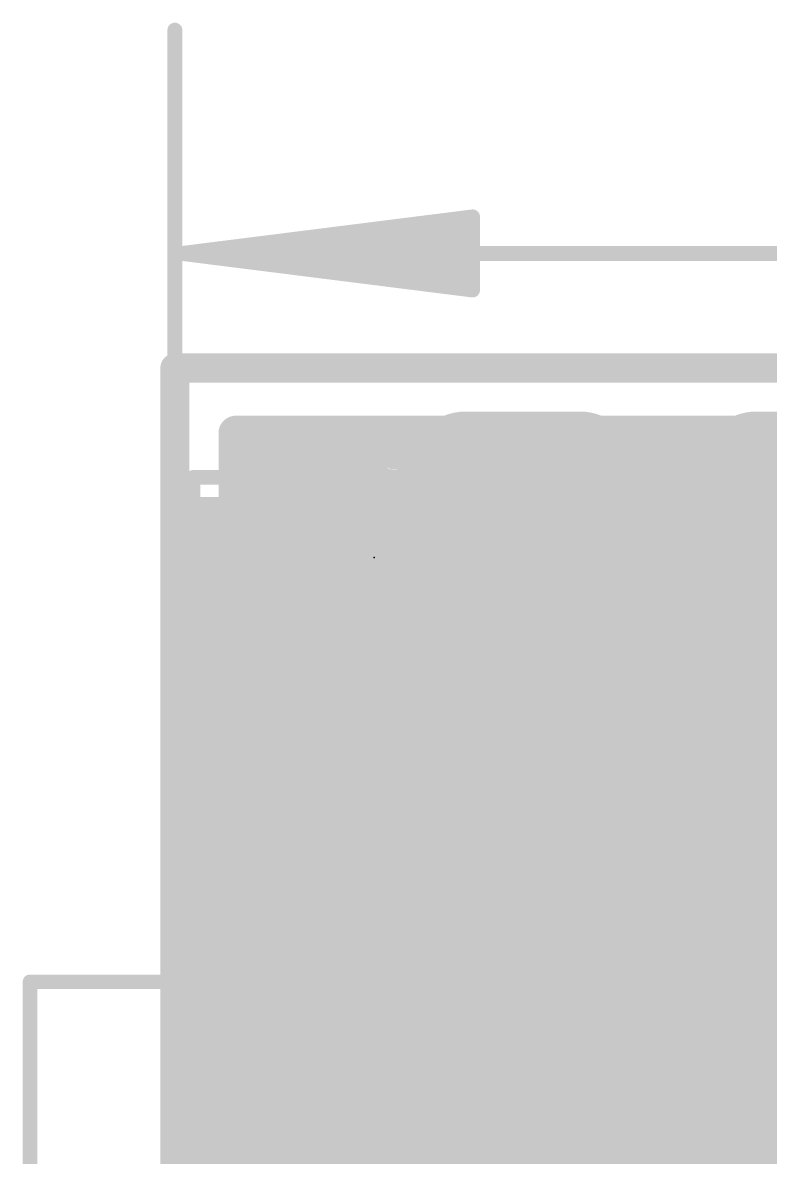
# Model space of a CAD drawing. Extents: x -1.3 to 57, y -0.1 to 23.2.
# Drawn here: x -1.33 to 5.2, y 13.11 to 23.02 of the extents above; entities that cross this region are included whole.
import ezdxf

# ---------------------------------------------------------------- set-up
doc = ezdxf.new("R2010")
doc.units = 0
for name, color, linetype in [('1', 12, 'CONTINUOUS'), ('16', 132, 'CONTINUOUS'), ('20', 31, 'CONTINUOUS'), ('21', 253, 'CONTINUOUS'), ('24', 53, 'CONTINUOUS'), ('39', 12, 'CONTINUOUS'), ('41', 12, 'CONTINUOUS'), ('42', 132, 'CONTINUOUS')]:
    doc.layers.add(name, color=color, linetype=linetype)

# ---------------------------------------------------------------- blocks, each defined once
blk = doc.blocks.new('PIE')
at = {"const_width": 0.5}
blk.add_lwpolyline([(0, -0.25, 1), (0, 0.25, 1), (0, -0.25)], format="xyb", dxfattribs=at)
blk = doc.blocks.new('RECT')
blk.add_solid([(-0.5, -0.5), (0.5, -0.5), (-0.5, 0.5), (0.5, 0.5)])
blk = doc.blocks.new('RECT440000X320000R50')
at = {"const_width": 0.5}
blk.add_lwpolyline([(1.125, -0.5), (1.125, 0.5, 0.4142), (0.875, 0.75), (-0.875, 0.75, 0.4142), (-1.125, 0.5), (-1.125, -0.5, 0.4142), (-0.875, -0.75), (0.875, -0.75, 0.4142)], format="xyb", close=True, dxfattribs=at)
blk.add_solid([(-0.9004, -0.5254), (0.9004, -0.5254), (-0.9004, 0.5254), (0.9004, 0.5254)])

msp = doc.modelspace()

# ---------------------------------------------------------------- linework, layer by layer
at = {"layer": '1', "const_width": 0.3048}
for points in [[(0.5334, 15.494), (0.5334, 19.431)], [(0.5334, 19.431), (1.7686, 19.431)], [(1.7686, 19.431), (1.708, 19.2847)], [(4.3684, 19.2847), (4.3078, 19.431)], [(4.3078, 19.431), (4.5016, 19.431)], [(4.5, 19.4286), (4.4509, 19.3099)], [(4.5016, 19.431), (4.5, 19.4286)], [(1.708, 19.2847), (1.708, 17.2045)], [(4.3684, 17.2045), (4.3684, 19.2847)], [(4.4509, 19.3099), (4.4258, 19.1839)], [(0.5334, 19.2024), (1.708, 19.2024)], [(4.3684, 19.2024), (4.4295, 19.2024)], [(4.4258, 19.1839), (4.4258, 18.397)], [(0.5334, 18.8976), (1.708, 18.8976)], [(4.3684, 18.8976), (4.4258, 18.8976)], [(0.5334, 18.5928), (1.708, 18.5928)], [(4.3684, 18.5928), (4.4258, 18.5928)], [(4.4258, 18.397), (5.4258, 18.397)], [(0.5334, 18.288), (1.708, 18.288)], [(4.3684, 18.288), (5.4258, 18.288)], [(5.4258, 18.0922), (4.4258, 18.0922)], [(4.4258, 18.0922), (4.4258, 17.3053)], [(0.5334, 17.9832), (1.708, 17.9832)], [(4.3684, 17.9832), (4.4258, 17.9832)], [(0.5334, 17.6784), (1.708, 17.6784)], [(4.3684, 17.6784), (4.4258, 17.6784)], [(0.5334, 17.3736), (1.708, 17.3736)], [(4.3684, 17.3736), (4.4258, 17.3736)], [(4.4258, 17.3053), (4.4509, 17.1793)], [(1.708, 17.2045), (1.8344, 16.8993)], [(4.242, 16.8993), (4.3684, 17.2045)], [(4.4509, 17.1793), (4.5, 17.0606)], [(0.5334, 17.0688), (1.7642, 17.0688)], [(4.3122, 17.0688), (4.4966, 17.0688)], [(4.5, 17.0606), (4.5714, 16.9537)], [(1.8344, 16.8993), (2.0679, 16.6658)], [(4.0085, 16.6658), (4.242, 16.8993)], [(4.5714, 16.9537), (4.6623, 16.8628)], [(4.6623, 16.8628), (4.7692, 16.7915)], [(4.7692, 16.7915), (4.8879, 16.7423)], [(0.5334, 16.764), (1.9697, 16.764)], [(4.1067, 16.764), (4.8354, 16.764)], [(4.8879, 16.7423), (5.0139, 16.7172)], [(5.0139, 16.7172), (5.4258, 16.7172)], [(2.0679, 16.6658), (2.3731, 16.5394)], [(3.7033, 16.5394), (4.0085, 16.6658)], [(2.3731, 16.5394), (3.7033, 16.5394)], [(0.5334, 16.4592), (7.5086, 16.4592)], [(0.5334, 16.1544), (7.5086, 16.1544)], [(0.5334, 15.8496), (7.5086, 15.8496)], [(0.5334, 15.5448), (7.5086, 15.5448)], [(2.8063, 15.494), (0.5334, 15.494)], [(2.8956, 15.4047), (2.8063, 15.494)], [(2.8956, 13.5005), (2.8956, 15.4047)], [(4.0771, 15.494), (3.9878, 15.4047)], [(3.9878, 15.4047), (3.9878, 13.5005)], [(6.8703, 15.494), (4.0771, 15.494)], [(2.8956, 15.24), (3.9878, 15.24)], [(2.8956, 14.9352), (3.9878, 14.9352)], [(2.8956, 14.6304), (3.9878, 14.6304)], [(2.8956, 14.3256), (3.9878, 14.3256)], [(2.8956, 14.0208), (3.9878, 14.0208)], [(2.8956, 13.716), (3.9878, 13.716)], [(2.8063, 13.4112), (2.8956, 13.5005)], [(3.9878, 13.5005), (4.0771, 13.4112)], [(0.5334, 6.858), (0.5334, 13.4112)], [(0.5334, 13.4112), (2.8063, 13.4112)], [(2.8063, 13.4112), (4.0771, 13.4112)], [(4.0771, 13.4112), (6.8703, 13.4112)], [(0.5334, 13.1064), (7.5086, 13.1064)]]:
    msp.add_lwpolyline(points, dxfattribs=at)
at = {"layer": '1', "const_width": 0.1524}
for points in [[(0.6096, 19.431, 1), (0.4572, 19.431)], [(0.5334, 19.5072, 1), (0.5334, 19.3548)], [(1.839, 19.4018, 1), (1.6982, 19.4602)], [(1.7686, 19.3548, 1), (1.7686, 19.5072)], [(4.3782, 19.4602, 1), (4.2374, 19.4018)], [(4.3078, 19.5072, 1), (4.3078, 19.3548)], [(4.4367, 19.471, 1), (4.5634, 19.3863)], [(4.5704, 19.3995, 1), (4.4297, 19.4578)], [(4.565, 19.3887, 1), (4.4383, 19.4733)], [(4.5016, 19.3548, 1), (4.5016, 19.5072)], [(1.7842, 19.2847, 1), (1.6318, 19.2847)], [(4.4446, 19.2847, 1), (4.2922, 19.2847)], [(4.5256, 19.295, 1), (4.3761, 19.3248)], [(0.5334, 19.2786, 1), (0.5334, 19.1262)], [(1.6376, 19.3139, 1), (1.7784, 19.2556)], [(1.708, 19.1262, 1), (1.708, 19.2786)], [(4.3684, 19.2786, 1), (4.3684, 19.1262)], [(4.298, 19.2556, 1), (4.4388, 19.3139)], [(4.502, 19.1839, 1), (4.3496, 19.1839)], [(4.3805, 19.3391, 1), (4.5213, 19.2807)], [(4.4295, 19.1262, 1), (4.4295, 19.2786)], [(4.3511, 19.1987, 1), (4.5005, 19.169)], [(0.5334, 18.9738, 1), (0.5334, 18.8214)], [(1.708, 18.8214, 1), (1.708, 18.9738)], [(4.3684, 18.9738, 1), (4.3684, 18.8214)], [(4.4258, 18.8214, 1), (4.4258, 18.9738)], [(0.5334, 18.669, 1), (0.5334, 18.5166)], [(1.708, 18.5166, 1), (1.708, 18.669)], [(4.3684, 18.669, 1), (4.3684, 18.5166)], [(4.4258, 18.5166, 1), (4.4258, 18.669)], [(4.4258, 18.4732, 1), (4.4258, 18.3208)], [(0.5334, 18.3642, 1), (0.5334, 18.2118)], [(1.708, 18.2118, 1), (1.708, 18.3642)], [(4.3684, 18.3642, 1), (4.3684, 18.2118)], [(4.3496, 18.397, 1), (4.502, 18.397)], [(4.4258, 18.1684, 1), (4.4258, 18.016)], [(4.502, 18.0922, 1), (4.3496, 18.0922)], [(0.5334, 18.0594, 1), (0.5334, 17.907)], [(1.708, 17.907, 1), (1.708, 18.0594)], [(4.3684, 18.0594, 1), (4.3684, 17.907)], [(4.4258, 17.907, 1), (4.4258, 18.0594)], [(0.5334, 17.7546, 1), (0.5334, 17.6022)], [(1.708, 17.6022, 1), (1.708, 17.7546)], [(4.3684, 17.7546, 1), (4.3684, 17.6022)], [(4.4258, 17.6022, 1), (4.4258, 17.7546)], [(0.5334, 17.4498, 1), (0.5334, 17.2974)], [(1.708, 17.2974, 1), (1.708, 17.4498)], [(4.3684, 17.4498, 1), (4.3684, 17.2974)], [(4.5005, 17.3202, 1), (4.3511, 17.2905)], [(4.4258, 17.2974, 1), (4.4258, 17.4498)], [(1.7784, 17.2336, 1), (1.6376, 17.1753)], [(4.4388, 17.1753, 1), (4.298, 17.2336)], [(4.3496, 17.3053, 1), (4.502, 17.3053)], [(1.6318, 17.2045, 1), (1.7842, 17.2045)], [(4.2922, 17.2045, 1), (4.4446, 17.2045)], [(4.5213, 17.2085, 1), (4.3805, 17.1501)], [(4.3761, 17.1644, 1), (4.5256, 17.1942)], [(0.5334, 17.145, 1), (0.5334, 16.9926)], [(1.7642, 16.9926, 1), (1.7642, 17.145)], [(4.3122, 17.145, 1), (4.3122, 16.9926)], [(4.5634, 17.1029, 1), (4.4367, 17.0182)], [(4.4297, 17.0314, 1), (4.5704, 17.0897)], [(4.4966, 16.9926, 1), (4.4966, 17.145)], [(1.8883, 16.9532, 1), (1.7805, 16.8454)], [(4.2959, 16.8454, 1), (4.1881, 16.9532)], [(4.6253, 17.0076, 1), (4.5176, 16.8998)], [(4.5081, 16.9114, 1), (4.6348, 16.9961)], [(1.764, 16.8702, 1), (1.9048, 16.9285)], [(4.1716, 16.9285, 1), (4.3124, 16.8702)], [(4.7047, 16.9262, 1), (4.62, 16.7995)], [(4.6084, 16.809, 1), (4.7162, 16.9167)], [(4.7983, 16.8618, 1), (4.74, 16.7211)], [(0.5334, 16.8402, 1), (0.5334, 16.6878)], [(1.9697, 16.6878, 1), (1.9697, 16.8402)], [(4.1067, 16.8402, 1), (4.1067, 16.6878)], [(4.7268, 16.7281, 1), (4.8115, 16.8548)], [(4.9028, 16.817, 1), (4.873, 16.6675)], [(4.8354, 16.6878, 1), (4.8354, 16.8402)], [(4.8587, 16.6719, 1), (4.9171, 16.8127)], [(5.0139, 16.7934, 1), (5.0139, 16.641)], [(4.9991, 16.6425, 1), (5.0288, 16.7919)], [(2.0971, 16.7362, 1), (2.0388, 16.5954)], [(2.014, 16.6119, 1), (2.1218, 16.7197)], [(3.9546, 16.7197, 1), (4.0624, 16.6119)], [(4.0376, 16.5954, 1), (3.9793, 16.7362)], [(2.3731, 16.6156, 1), (2.3731, 16.4632)], [(2.3439, 16.469, 1), (2.4022, 16.6098)], [(3.6742, 16.6098, 1), (3.7325, 16.469)], [(3.7033, 16.4632, 1), (3.7033, 16.6156)], [(0.5334, 16.5354, 1), (0.5334, 16.383)], [(0.5334, 16.2306, 1), (0.5334, 16.0782)], [(0.5334, 15.9258, 1), (0.5334, 15.7734)], [(0.5334, 15.621, 1), (0.5334, 15.4686)], [(0.5334, 15.5702, 1), (0.5334, 15.4178)], [(0.4572, 15.494, 1), (0.6096, 15.494)], [(2.8602, 15.5479, 1), (2.7524, 15.4401)], [(2.8063, 15.4178, 1), (2.8063, 15.5702)], [(2.9718, 15.4047, 1), (2.8194, 15.4047)], [(4.064, 15.4047, 1), (3.9116, 15.4047)], [(4.0771, 15.5702, 1), (4.0771, 15.4178)], [(4.131, 15.4401, 1), (4.0232, 15.5479)], [(2.8417, 15.3508, 1), (2.9495, 15.4586)], [(3.9339, 15.4586, 1), (4.0417, 15.3508)], [(2.8956, 15.3162, 1), (2.8956, 15.1638)], [(3.9878, 15.1638, 1), (3.9878, 15.3162)], [(2.8956, 15.0114, 1), (2.8956, 14.859)], [(3.9878, 14.859, 1), (3.9878, 15.0114)], [(2.8956, 14.7066, 1), (2.8956, 14.5542)], [(3.9878, 14.5542, 1), (3.9878, 14.7066)], [(2.8956, 14.4018, 1), (2.8956, 14.2494)], [(3.9878, 14.2494, 1), (3.9878, 14.4018)], [(2.8956, 14.097, 1), (2.8956, 13.9446)], [(3.9878, 13.9446, 1), (3.9878, 14.097)], [(2.8956, 13.7922, 1), (2.8956, 13.6398)], [(3.9878, 13.6398, 1), (3.9878, 13.7922)], [(2.8194, 13.5005, 1), (2.9718, 13.5005)], [(2.9495, 13.4466, 1), (2.8417, 13.5544)], [(4.0417, 13.5544, 1), (3.9339, 13.4466)], [(3.9116, 13.5005, 1), (4.064, 13.5005)], [(0.6096, 13.4112, 1), (0.4572, 13.4112)], [(0.5334, 13.4874, 1), (0.5334, 13.335)], [(2.8063, 13.4874, 1), (2.8063, 13.335)], [(2.7524, 13.4651, 1), (2.8602, 13.3573)], [(2.8063, 13.335, 1), (2.8063, 13.4874)], [(4.0771, 13.4874, 1), (4.0771, 13.335)], [(4.0232, 13.3573, 1), (4.131, 13.4651)], [(4.0771, 13.335, 1), (4.0771, 13.4874)], [(0.5334, 13.1826, 1), (0.5334, 13.0302)]]:
    msp.add_lwpolyline(points, format="xyb", dxfattribs=at)
at = {"layer": '16', "const_width": 0.3048}
for points in [[(0.5334, 0.762), (0.5334, 19.431)], [(0.5334, 19.431), (11.4035, 19.431)], [(1.6354, 19.2891), (1.5572, 19.2654)], [(1.6404, 19.2933), (1.6354, 19.2891)], [(1.6469, 19.2926), (1.6404, 19.2933)], [(1.6531, 19.2945), (1.6469, 19.2926)], [(1.6588, 19.2914), (1.6531, 19.2945)], [(1.7402, 19.2834), (1.6588, 19.2914)], [(1.8215, 19.2914), (1.7402, 19.2834)], [(1.8273, 19.2945), (1.8215, 19.2914)], [(1.8335, 19.2926), (1.8273, 19.2945)], [(1.84, 19.2933), (1.8335, 19.2926)], [(1.845, 19.2891), (1.84, 19.2933)], [(1.9232, 19.2654), (1.845, 19.2891)], [(0.5334, 19.2024), (1.3495, 19.2024)], [(1.2822, 19.1772), (1.2191, 19.1253)], [(1.2853, 19.1829), (1.2822, 19.1772)], [(1.2915, 19.1848), (1.2853, 19.1829)], [(1.2965, 19.1889), (1.2915, 19.1848)], [(1.303, 19.1883), (1.2965, 19.1889)], [(1.3812, 19.212), (1.303, 19.1883)], [(1.4533, 19.2506), (1.3812, 19.212)], [(1.4574, 19.2556), (1.4533, 19.2506)], [(1.4639, 19.2562), (1.4574, 19.2556)], [(1.4696, 19.2593), (1.4639, 19.2562)], [(1.4759, 19.2574), (1.4696, 19.2593)], [(1.5572, 19.2654), (1.4759, 19.2574)], [(2.0045, 19.2574), (1.9232, 19.2654)], [(2.0108, 19.2593), (2.0045, 19.2574)], [(2.0165, 19.2562), (2.0108, 19.2593)], [(2.023, 19.2556), (2.0165, 19.2562)], [(2.0271, 19.2506), (2.023, 19.2556)], [(2.0992, 19.212), (2.0271, 19.2506)], [(2.1774, 19.1883), (2.0992, 19.212)], [(2.1309, 19.2024), (11.1749, 19.2024)], [(2.1839, 19.1889), (2.1774, 19.1883)], [(2.1889, 19.1848), (2.1839, 19.1889)], [(2.1951, 19.1829), (2.1889, 19.1848)], [(2.1982, 19.1772), (2.1951, 19.1829)], [(2.2613, 19.1253), (2.1982, 19.1772)], [(1.1288, 19.0719), (1.0769, 19.0087)], [(1.1307, 19.0781), (1.1288, 19.0719)], [(1.1364, 19.0812), (1.1307, 19.0781)], [(1.1405, 19.0862), (1.1364, 19.0812)], [(1.147, 19.0868), (1.1405, 19.0862)], [(1.2191, 19.1253), (1.147, 19.0868)], [(2.3334, 19.0868), (2.2613, 19.1253)], [(2.3399, 19.0862), (2.3334, 19.0868)], [(2.344, 19.0812), (2.3399, 19.0862)], [(2.3497, 19.0781), (2.344, 19.0812)], [(2.3516, 19.0719), (2.3497, 19.0781)], [(2.4035, 19.0087), (2.3516, 19.0719)], [(1.0769, 19.0087), (1.0137, 18.9568)], [(2.4667, 18.9568), (2.4035, 19.0087)], [(0.5334, 18.8976), (0.9769, 18.8976)], [(0.9988, 18.9386), (0.9603, 18.8665)], [(0.9994, 18.9451), (0.9988, 18.9386)], [(1.0044, 18.9492), (0.9994, 18.9451)], [(1.0075, 18.9549), (1.0044, 18.9492)], [(1.0137, 18.9568), (1.0075, 18.9549)], [(2.4729, 18.9549), (2.4667, 18.9568)], [(2.476, 18.9492), (2.4729, 18.9549)], [(2.481, 18.9451), (2.476, 18.9492)], [(2.4816, 18.9386), (2.481, 18.9451)], [(2.5201, 18.8665), (2.4816, 18.9386)], [(2.5035, 18.8976), (10.8701, 18.8976)], [(0.8973, 18.7826), (0.8736, 18.7044)], [(0.9008, 18.7941), (0.8967, 18.7891)], [(0.8967, 18.7891), (0.8973, 18.7826)], [(0.9027, 18.8003), (0.9008, 18.7941)], [(0.9084, 18.8034), (0.9027, 18.8003)], [(0.9603, 18.8665), (0.9084, 18.8034)], [(2.572, 18.8034), (2.5201, 18.8665)], [(2.5777, 18.8003), (2.572, 18.8034)], [(2.5796, 18.7941), (2.5777, 18.8003)], [(2.5837, 18.7891), (2.5796, 18.7941)], [(2.5831, 18.7826), (2.5837, 18.7891)], [(2.6068, 18.7044), (2.5831, 18.7826)], [(0.8736, 18.7044), (0.835, 18.6323)], [(2.6454, 18.6323), (2.6068, 18.7044)], [(0.5334, 18.5928), (0.8265, 18.5928)], [(0.8282, 18.6097), (0.8202, 18.5284)], [(0.8294, 18.6217), (0.8263, 18.616)], [(0.8263, 18.616), (0.8282, 18.6097)], [(0.83, 18.6282), (0.8294, 18.6217)], [(0.835, 18.6323), (0.83, 18.6282)], [(2.6504, 18.6282), (2.6454, 18.6323)], [(2.651, 18.6217), (2.6504, 18.6282)], [(2.6541, 18.616), (2.651, 18.6217)], [(2.6522, 18.6097), (2.6541, 18.616)], [(2.6602, 18.5284), (2.6522, 18.6097)], [(2.6539, 18.5928), (10.5653, 18.5928)], [(0.8202, 18.5284), (0.7965, 18.4502)], [(2.6839, 18.4502), (2.6602, 18.5284)], [(0.793, 18.4387), (0.7911, 18.4325)], [(0.7911, 18.4325), (0.7942, 18.4267)], [(0.7965, 18.4502), (0.7923, 18.4452)], [(0.7923, 18.4452), (0.793, 18.4387)], [(0.7942, 18.4267), (0.8022, 18.3454)], [(2.6782, 18.3454), (2.6862, 18.4268)], [(2.6881, 18.4452), (2.6839, 18.4502)], [(2.6862, 18.4268), (2.6893, 18.4325)], [(2.6874, 18.4387), (2.6881, 18.4452)], [(2.6893, 18.4325), (2.6874, 18.4387)], [(0.5334, 18.288), (0.7965, 18.288)], [(0.8022, 18.3454), (0.7942, 18.264)], [(2.6862, 18.2641), (2.6782, 18.3454)], [(2.6839, 18.288), (10.2605, 18.288)], [(0.7942, 18.264), (0.7911, 18.2583)], [(0.7911, 18.2583), (0.793, 18.2521)], [(0.793, 18.2521), (0.7923, 18.2456)], [(0.7923, 18.2456), (0.7965, 18.2406)], [(0.7965, 18.2406), (0.8202, 18.1624)], [(2.6602, 18.1624), (2.6839, 18.2406)], [(2.6839, 18.2406), (2.6881, 18.2456)], [(2.6893, 18.2583), (2.6862, 18.2641)], [(2.6874, 18.2521), (2.6893, 18.2583)], [(2.6881, 18.2456), (2.6874, 18.2521)], [(0.8202, 18.1624), (0.8282, 18.0811)], [(0.8282, 18.0811), (0.8263, 18.0748)], [(2.6522, 18.0811), (2.6602, 18.1624)], [(2.6541, 18.0748), (2.6522, 18.0811)], [(0.5334, 17.9832), (0.8745, 17.9832)], [(0.8263, 18.0748), (0.8294, 18.0691)], [(0.8294, 18.0691), (0.83, 18.0626)], [(0.83, 18.0626), (0.835, 18.0585)], [(0.835, 18.0585), (0.8736, 17.9864)], [(0.8736, 17.9864), (0.8973, 17.9082)], [(2.5831, 17.9082), (2.6068, 17.9864)], [(2.6058, 17.9832), (10.2362, 17.9832)], [(2.6068, 17.9864), (2.6454, 18.0585)], [(2.6454, 18.0585), (2.6504, 18.0626)], [(2.6504, 18.0626), (2.651, 18.0691)], [(2.651, 18.0691), (2.6541, 18.0748)], [(0.8973, 17.9082), (0.8967, 17.9017)], [(0.8967, 17.9017), (0.9008, 17.8967)], [(0.9008, 17.8967), (0.9027, 17.8905)], [(0.9027, 17.8905), (0.9084, 17.8874)], [(0.9084, 17.8874), (0.9603, 17.8243)], [(2.5201, 17.8243), (2.572, 17.8874)], [(2.572, 17.8874), (2.5777, 17.8905)], [(2.5777, 17.8905), (2.5796, 17.8967)], [(2.5796, 17.8967), (2.5837, 17.9017)], [(2.5837, 17.9017), (2.5831, 17.9082)], [(0.9603, 17.8243), (0.9988, 17.7522)], [(2.4816, 17.7522), (2.5201, 17.8243)], [(0.9988, 17.7522), (0.9994, 17.7457)], [(0.9994, 17.7457), (1.0044, 17.7416)], [(1.0044, 17.7416), (1.0075, 17.7359)], [(1.0075, 17.7359), (1.0137, 17.734)], [(1.0137, 17.734), (1.0769, 17.6821)], [(1.0769, 17.6821), (1.1288, 17.6189)], [(2.3516, 17.6189), (2.4035, 17.6821)], [(2.4035, 17.6821), (2.4667, 17.734)], [(2.4667, 17.734), (2.4729, 17.7359)], [(2.4729, 17.7359), (2.476, 17.7416)], [(2.476, 17.7416), (2.481, 17.7457)], [(2.481, 17.7457), (2.4816, 17.7522)], [(0.5334, 17.6784), (1.0799, 17.6784)], [(1.1288, 17.6189), (1.1307, 17.6127)], [(1.1307, 17.6127), (1.1364, 17.6096)], [(1.1364, 17.6096), (1.1405, 17.6046)], [(1.1405, 17.6046), (1.147, 17.604)], [(1.147, 17.604), (1.2191, 17.5655)], [(2.2613, 17.5655), (2.3334, 17.604)], [(2.3334, 17.604), (2.3399, 17.6046)], [(2.3399, 17.6046), (2.344, 17.6096)], [(2.344, 17.6096), (2.3497, 17.6127)], [(2.3497, 17.6127), (2.3516, 17.6189)], [(2.4004, 17.6784), (10.2362, 17.6784)], [(1.2191, 17.5655), (1.2822, 17.5136)], [(1.2822, 17.5136), (1.2853, 17.5079)], [(1.2853, 17.5079), (1.2915, 17.506)], [(1.2915, 17.506), (1.2965, 17.5019)], [(1.2965, 17.5019), (1.303, 17.5025)], [(1.303, 17.5025), (1.3812, 17.4788)], [(2.0992, 17.4788), (2.1774, 17.5025)], [(2.1774, 17.5025), (2.1839, 17.5019)], [(2.1839, 17.5019), (2.1889, 17.506)], [(2.1889, 17.506), (2.1951, 17.5079)], [(2.1951, 17.5079), (2.1982, 17.5136)], [(2.1982, 17.5136), (2.2613, 17.5655)], [(1.3812, 17.4788), (1.4533, 17.4402)], [(1.4533, 17.4402), (1.4574, 17.4352)], [(1.4574, 17.4352), (1.4639, 17.4346)], [(1.4639, 17.4346), (1.4696, 17.4315)], [(1.4696, 17.4315), (1.4759, 17.4334)], [(1.4759, 17.4334), (1.5572, 17.4254)], [(1.5572, 17.4254), (1.6354, 17.4017)], [(1.6354, 17.4017), (1.6404, 17.3975)], [(1.6404, 17.3975), (1.6469, 17.3982)], [(1.6469, 17.3982), (1.6531, 17.3963)], [(1.6531, 17.3963), (1.6589, 17.3994)], [(1.6589, 17.3994), (1.7402, 17.4074)], [(1.7402, 17.4074), (1.8215, 17.3994)], [(1.8215, 17.3994), (1.8273, 17.3963)], [(1.8273, 17.3963), (1.8335, 17.3982)], [(1.8335, 17.3982), (1.84, 17.3975)], [(1.84, 17.3975), (1.845, 17.4017)], [(1.845, 17.4017), (1.9232, 17.4254)], [(1.9232, 17.4254), (2.0045, 17.4334)], [(2.0045, 17.4334), (2.0108, 17.4315)], [(2.0108, 17.4315), (2.0165, 17.4346)], [(2.0165, 17.4346), (2.023, 17.4352)], [(2.023, 17.4352), (2.0271, 17.4402)], [(2.0271, 17.4402), (2.0992, 17.4788)], [(0.5334, 17.3736), (10.2362, 17.3736)], [(0.5334, 17.0688), (10.2362, 17.0688)], [(0.5334, 16.764), (10.2362, 16.764)], [(0.5334, 16.4592), (10.2362, 16.4592)], [(0.5334, 16.1544), (10.2362, 16.1544)], [(0.5334, 15.8496), (10.2362, 15.8496)], [(0.5334, 15.5448), (10.2362, 15.5448)], [(0.5334, 15.24), (10.2362, 15.24)], [(0.5334, 14.9352), (10.2362, 14.9352)], [(0.5334, 14.6304), (10.2362, 14.6304)], [(0.5334, 14.3256), (10.0335, 14.3256)], [(0.5334, 14.0208), (9.9846, 14.0208)], [(0.5334, 13.716), (10.0756, 13.716)], [(0.5334, 13.4112), (10.4765, 13.4112)], [(0.5334, 13.1064), (10.3367, 13.1064)]]:
    msp.add_lwpolyline(points, dxfattribs=at)
at = {"layer": '16', "const_width": 0.1524}
for points in [[(0.6096, 19.431, 1), (0.4572, 19.431)], [(0.5334, 19.5072, 1), (0.5334, 19.3548)], [(1.587, 19.348, 1), (1.6838, 19.2303)], [(1.6479, 19.3691, 1), (1.633, 19.2174)], [(1.6248, 19.3655, 1), (1.669, 19.2197)], [(1.6891, 19.3617, 1), (1.6172, 19.2273)], [(1.6663, 19.3673, 1), (1.6514, 19.2156)], [(1.6888, 19.2344, 1), (1.5921, 19.3521)], [(1.6575, 19.2162, 1), (1.6133, 19.3621)], [(1.6229, 19.2243, 1), (1.6948, 19.3586)], [(1.6752, 19.2216, 1), (1.631, 19.3674)], [(1.6394, 19.2168, 1), (1.6544, 19.3685)], [(1.7327, 19.3593, 1), (1.7477, 19.2076)], [(1.7327, 19.2076, 1), (1.7477, 19.3593)], [(1.7856, 19.3586, 1), (1.8575, 19.2243)], [(1.8494, 19.3674, 1), (1.8052, 19.2216)], [(1.826, 19.3685, 1), (1.841, 19.2168)], [(1.8883, 19.3521, 1), (1.7916, 19.2344)], [(1.8671, 19.3621, 1), (1.8229, 19.2162)], [(1.8632, 19.2273, 1), (1.7913, 19.3617)], [(1.7966, 19.2303, 1), (1.8934, 19.348)], [(1.8114, 19.2197, 1), (1.8556, 19.3655)], [(1.829, 19.2156, 1), (1.8141, 19.3673)], [(1.8474, 19.2174, 1), (1.8325, 19.3691)], [(0.5334, 19.2786, 1), (0.5334, 19.1262)], [(1.2632, 19.2559, 1), (1.3074, 19.11)], [(1.2432, 19.2437, 1), (1.3399, 19.1259)], [(1.3525, 19.147, 1), (1.2181, 19.2188)], [(1.304, 19.2648, 1), (1.2891, 19.1131)], [(1.2809, 19.2612, 1), (1.3251, 19.1154)], [(1.3306, 19.1183, 1), (1.2339, 19.2361)], [(1.3449, 19.13, 1), (1.2482, 19.2478)], [(1.3136, 19.1119, 1), (1.2694, 19.2577)], [(1.2955, 19.1125, 1), (1.3105, 19.2641)], [(1.3453, 19.2792, 1), (1.4171, 19.1448)], [(1.3495, 19.1262, 1), (1.3495, 19.2786)], [(1.4033, 19.1391, 1), (1.3591, 19.2849)], [(1.3944, 19.2989, 1), (1.5122, 19.2022)], [(1.45, 19.3314, 1), (1.4649, 19.1797)], [(1.428, 19.3234, 1), (1.4998, 19.189)], [(1.4918, 19.3322, 1), (1.4475, 19.1864)], [(1.5164, 19.2073, 1), (1.3985, 19.3039)], [(1.4684, 19.3332, 1), (1.4833, 19.1816)], [(1.4892, 19.1834, 1), (1.4174, 19.3178)], [(1.5056, 19.1921, 1), (1.4337, 19.3265)], [(1.4537, 19.1845, 1), (1.498, 19.3303)], [(1.4713, 19.1804, 1), (1.4565, 19.3321)], [(1.5351, 19.3383, 1), (1.5793, 19.1925)], [(1.5647, 19.1896, 1), (1.5497, 19.3412)], [(1.9307, 19.3412, 1), (1.9157, 19.1896)], [(1.9011, 19.1925, 1), (1.9453, 19.3383)], [(1.9824, 19.3303, 1), (2.0267, 19.1845)], [(2.0467, 19.3265, 1), (1.9748, 19.1921)], [(2.0239, 19.3321, 1), (2.009, 19.1804)], [(2.0819, 19.3039, 1), (1.964, 19.2073)], [(2.063, 19.3178, 1), (1.9912, 19.1834)], [(1.9682, 19.2022, 1), (2.086, 19.2989)], [(1.9806, 19.189, 1), (2.0524, 19.3234)], [(2.0329, 19.1864, 1), (1.9886, 19.3322)], [(1.9971, 19.1816, 1), (2.012, 19.3332)], [(2.0155, 19.1797, 1), (2.0304, 19.3314)], [(2.1213, 19.2849, 1), (2.0771, 19.1391)], [(2.1309, 19.2786, 1), (2.1309, 19.1262)], [(2.0633, 19.1448, 1), (2.1351, 19.2792)], [(2.1699, 19.2641, 1), (2.1849, 19.1125)], [(2.2322, 19.2478, 1), (2.1355, 19.13)], [(2.211, 19.2577, 1), (2.1668, 19.1119)], [(2.2623, 19.2188, 1), (2.1279, 19.147)], [(2.2465, 19.2361, 1), (2.1498, 19.1183)], [(2.1405, 19.1259, 1), (2.2372, 19.2437)], [(2.1553, 19.1154, 1), (2.1995, 19.2612)], [(2.173, 19.11, 1), (2.2172, 19.2559)], [(2.1913, 19.1131, 1), (2.1764, 19.2648)], [(1.0948, 19.1453, 1), (1.1666, 19.0109)], [(1.2036, 19.056, 1), (1.0577, 19.1002)], [(1.1331, 19.162, 1), (1.1479, 19.0103)], [(1.1877, 19.0235, 1), (1.0699, 19.1202)], [(1.111, 19.154, 1), (1.1829, 19.0196)], [(1.1994, 19.0379, 1), (1.0816, 19.1345)], [(1.1723, 19.0139, 1), (1.1005, 19.1484)], [(1.1544, 19.011, 1), (1.1395, 19.1626)], [(1.1707, 19.1843, 1), (1.2674, 19.0664)], [(1.255, 19.0581, 1), (1.1831, 19.1925)], [(1.215, 19.2131, 1), (1.3495, 19.1413)], [(2.1309, 19.1413, 1), (2.2654, 19.2131)], [(2.2973, 19.1925, 1), (2.2254, 19.0581)], [(2.213, 19.0664, 1), (2.3097, 19.1843)], [(2.3409, 19.1626, 1), (2.326, 19.011)], [(2.3988, 19.1345, 1), (2.281, 19.0379)], [(2.3799, 19.1484, 1), (2.3081, 19.0139)], [(2.4227, 19.1002, 1), (2.2768, 19.056)], [(2.4105, 19.1202, 1), (2.2927, 19.0235)], [(2.2975, 19.0196, 1), (2.3694, 19.154)], [(2.3138, 19.0109, 1), (2.3856, 19.1453)], [(2.3325, 19.0103, 1), (2.3473, 19.162)], [(1.018, 19.057, 1), (1.1358, 18.9603)], [(1.1252, 18.9498, 1), (1.0286, 19.0676)], [(1.0558, 19.094, 1), (1.2017, 19.0498)], [(1.0775, 19.1295, 1), (1.1953, 19.0328)], [(2.2787, 19.0498, 1), (2.4246, 19.094)], [(2.2851, 19.0328, 1), (2.4029, 19.1295)], [(2.4518, 19.0676, 1), (2.3551, 18.9498)], [(2.3446, 18.9603, 1), (2.4624, 19.057)], [(0.5334, 18.9738, 1), (0.5334, 18.8214)], [(0.9229, 18.9461, 1), (1.0746, 18.9312)], [(0.9511, 19.004, 1), (1.0477, 18.8862)], [(1.0753, 18.9377, 1), (0.9236, 18.9525)], [(0.9372, 18.9851, 1), (1.0717, 18.9133)], [(0.9854, 19.0279, 1), (1.0296, 18.882)], [(1.066, 18.9027, 1), (0.9316, 18.9746)], [(0.9654, 19.0157, 1), (1.0621, 18.8979)], [(1.0747, 18.919, 1), (0.9403, 18.9908)], [(1.0528, 18.8903, 1), (0.9561, 19.0081)], [(0.9769, 18.8214, 1), (0.9769, 18.9738)], [(1.0358, 18.8839, 1), (0.9916, 19.0298)], [(2.4888, 19.0298, 1), (2.4446, 18.8839)], [(2.5401, 18.9908, 1), (2.4057, 18.919)], [(2.5243, 19.0081, 1), (2.4276, 18.8903)], [(2.5568, 18.9525, 1), (2.4051, 18.9377)], [(2.5488, 18.9746, 1), (2.4144, 18.9027)], [(2.4058, 18.9312, 1), (2.5574, 18.9461)], [(2.4087, 18.9133, 1), (2.5432, 18.9851)], [(2.4183, 18.8979, 1), (2.515, 19.0157)], [(2.5035, 18.9738, 1), (2.5035, 18.8214)], [(2.4327, 18.8862, 1), (2.5293, 19.004)], [(2.4508, 18.882, 1), (2.495, 19.0279)], [(0.9725, 18.7965, 1), (0.8208, 18.7816)], [(0.9702, 18.7605, 1), (0.8244, 18.8047)], [(0.8668, 18.8675, 1), (0.9386, 18.7331)], [(0.9756, 18.7782, 1), (0.8297, 18.8224)], [(0.8495, 18.8517, 1), (0.9673, 18.755)], [(0.9597, 18.7457, 1), (0.8419, 18.8424)], [(0.9443, 18.7361, 1), (0.8725, 18.8706)], [(0.893, 18.9025, 1), (1.0275, 18.8306)], [(1.0192, 18.8182, 1), (0.9013, 18.9149)], [(2.5791, 18.9149, 1), (2.4612, 18.8182)], [(2.4529, 18.8306, 1), (2.5873, 18.9025)], [(2.6079, 18.8706, 1), (2.5361, 18.7361)], [(2.6507, 18.8224, 1), (2.5048, 18.7782)], [(2.6385, 18.8424, 1), (2.5207, 18.7457)], [(2.656, 18.8047, 1), (2.5102, 18.7605)], [(2.6596, 18.7816, 1), (2.5079, 18.7965)], [(2.5131, 18.755, 1), (2.6309, 18.8517)], [(2.5418, 18.7331, 1), (2.6136, 18.8675)], [(0.9408, 18.6684, 1), (0.8064, 18.7403)], [(0.8378, 18.8374, 1), (0.9555, 18.7407)], [(0.8215, 18.7751, 1), (0.9731, 18.7901)], [(0.8279, 18.8162, 1), (0.9737, 18.772)], [(2.5067, 18.772, 1), (2.6525, 18.8162)], [(2.5073, 18.7901, 1), (2.6589, 18.7751)], [(2.5248, 18.7407, 1), (2.6426, 18.8374)], [(2.674, 18.7403, 1), (2.5396, 18.6685)], [(0.5334, 18.669, 1), (0.5334, 18.5166)], [(0.8992, 18.6381, 1), (0.7534, 18.5938)], [(0.7591, 18.6519, 1), (0.8935, 18.58)], [(0.904, 18.6023, 1), (0.7524, 18.6172)], [(0.7817, 18.6871, 1), (0.8784, 18.5693)], [(0.9058, 18.6207, 1), (0.7542, 18.6356)], [(0.7678, 18.6682, 1), (0.9022, 18.5964)], [(0.8966, 18.5858, 1), (0.7622, 18.6576)], [(0.8834, 18.5734, 1), (0.7867, 18.6912)], [(0.8006, 18.7265, 1), (0.9465, 18.6823)], [(0.8265, 18.5166, 1), (0.8265, 18.669)], [(2.5339, 18.6823, 1), (2.6797, 18.7265)], [(2.6937, 18.6912, 1), (2.597, 18.5734)], [(2.7262, 18.6356, 1), (2.5745, 18.6207)], [(2.7182, 18.6576, 1), (2.5838, 18.5858)], [(2.728, 18.6172, 1), (2.5764, 18.6023)], [(2.6539, 18.669, 1), (2.6539, 18.5166)], [(2.5782, 18.5964, 1), (2.7126, 18.6682)], [(2.727, 18.5938, 1), (2.5812, 18.6381)], [(2.5869, 18.58, 1), (2.7213, 18.6519)], [(2.6021, 18.5692, 1), (2.6987, 18.6871)], [(0.8931, 18.5063, 1), (0.7473, 18.5505)], [(0.7535, 18.6292, 1), (0.9052, 18.6142)], [(0.7553, 18.5876, 1), (0.9011, 18.6319)], [(2.5752, 18.6142, 1), (2.7269, 18.6291)], [(2.5793, 18.6319, 1), (2.7251, 18.5876)], [(2.7331, 18.5505, 1), (2.5873, 18.5063)], [(0.8583, 18.4684, 1), (0.7239, 18.3966)], [(0.7182, 18.4546, 1), (0.864, 18.4104)], [(0.8682, 18.4526, 1), (0.7165, 18.4377)], [(0.7334, 18.4935, 1), (0.8512, 18.3968)], [(0.87, 18.4342, 1), (0.7183, 18.4193)], [(0.8659, 18.4166, 1), (0.7201, 18.4608)], [(0.7235, 18.4723, 1), (0.8694, 18.4281)], [(0.7269, 18.3908, 1), (0.8614, 18.4627)], [(0.8554, 18.4018, 1), (0.7376, 18.4985)], [(0.7444, 18.5359, 1), (0.896, 18.5209)], [(2.5844, 18.5209, 1), (2.736, 18.5359)], [(2.7428, 18.4986, 1), (2.6251, 18.4018)], [(2.6191, 18.4627, 1), (2.7534, 18.3908)], [(2.7621, 18.4193, 1), (2.6104, 18.4342)], [(2.611, 18.4281, 1), (2.7569, 18.4723)], [(2.7603, 18.4608, 1), (2.6145, 18.4166)], [(2.7639, 18.4377, 1), (2.6122, 18.4526)], [(2.6164, 18.4104, 1), (2.7622, 18.4546)], [(2.7565, 18.3965, 1), (2.6221, 18.4684)], [(2.6292, 18.3968, 1), (2.7469, 18.4935)], [(0.5334, 18.3642, 1), (0.5334, 18.2118)], [(0.7171, 18.4312, 1), (0.8688, 18.4462)], [(0.878, 18.3379, 1), (0.7263, 18.3529)], [(0.7263, 18.3379, 1), (0.878, 18.3529)], [(0.7965, 18.2118, 1), (0.7965, 18.3642)], [(2.7541, 18.3529, 1), (2.6024, 18.3379)], [(2.6024, 18.3529, 1), (2.7541, 18.3379)], [(2.6839, 18.3642, 1), (2.6839, 18.2118)], [(2.6116, 18.4462, 1), (2.7633, 18.4312)], [(0.864, 18.2804, 1), (0.7182, 18.2362)], [(0.7239, 18.2943, 1), (0.8583, 18.2224)], [(0.8512, 18.294, 1), (0.7334, 18.1973)], [(0.7165, 18.2531, 1), (0.8682, 18.2382)], [(0.8688, 18.2446, 1), (0.7171, 18.2596)], [(0.7183, 18.2715, 1), (0.87, 18.2566)], [(0.7201, 18.23, 1), (0.8659, 18.2742)], [(0.8694, 18.2627, 1), (0.7235, 18.2185)], [(0.8613, 18.2281, 1), (0.727, 18.3)], [(0.7376, 18.1923, 1), (0.8554, 18.289)], [(2.6251, 18.289, 1), (2.7428, 18.1922)], [(2.7534, 18.3, 1), (2.6191, 18.2281)], [(2.6104, 18.2566, 1), (2.7621, 18.2715)], [(2.7569, 18.2185, 1), (2.611, 18.2627)], [(2.7633, 18.2596, 1), (2.6116, 18.2446)], [(2.6145, 18.2742, 1), (2.7603, 18.23)], [(2.6122, 18.2382, 1), (2.7639, 18.2531)], [(2.7622, 18.2362, 1), (2.6164, 18.2804)], [(2.6221, 18.2224, 1), (2.7565, 18.2943)], [(2.7469, 18.1973, 1), (2.6292, 18.294)], [(0.896, 18.1699, 1), (0.7444, 18.1549)], [(0.7473, 18.1403, 1), (0.8931, 18.1845)], [(0.9011, 18.0589, 1), (0.7553, 18.1032)], [(2.7251, 18.1032, 1), (2.5793, 18.0589)], [(2.5873, 18.1845, 1), (2.7331, 18.1403)], [(2.736, 18.1549, 1), (2.5844, 18.1699)], [(0.5334, 18.0594, 1), (0.5334, 17.907)], [(0.8935, 18.1108, 1), (0.7591, 18.0389)], [(0.7534, 18.097, 1), (0.8992, 18.0527)], [(0.7524, 18.0736, 1), (0.904, 18.0885)], [(0.9052, 18.0765, 1), (0.7535, 18.0617)], [(0.8783, 18.1216, 1), (0.7817, 18.0037)], [(0.7542, 18.0552, 1), (0.9058, 18.0701)], [(0.9022, 18.0944, 1), (0.7678, 18.0226)], [(0.7622, 18.0332, 1), (0.8966, 18.105)], [(0.7867, 17.9996, 1), (0.8834, 18.1174)], [(0.9465, 18.0085, 1), (0.8007, 17.9643)], [(0.8745, 17.907, 1), (0.8745, 18.0594)], [(2.6058, 18.0594, 1), (2.6058, 17.907)], [(2.6797, 17.9643, 1), (2.5339, 18.0085)], [(2.597, 18.1174, 1), (2.6937, 17.9996)], [(2.5745, 18.0701, 1), (2.7262, 18.0552)], [(2.5838, 18.105, 1), (2.7182, 18.0332)], [(2.7269, 18.0617, 1), (2.5752, 18.0765)], [(2.5764, 18.0885, 1), (2.728, 18.0736)], [(2.7126, 18.0226, 1), (2.5782, 18.0944)], [(2.5812, 18.0527, 1), (2.727, 18.097)], [(2.7213, 18.0389, 1), (2.5869, 18.1108)], [(2.6987, 18.0037, 1), (2.6021, 18.1216)], [(0.8064, 17.9505, 1), (0.9408, 18.0223)], [(0.9556, 17.9501, 1), (0.8378, 17.8534)], [(0.9731, 17.9007, 1), (0.8215, 17.9157)], [(0.9737, 17.9188, 1), (0.8279, 17.8746)], [(0.9386, 17.9577, 1), (0.8667, 17.8233)], [(0.9673, 17.9358, 1), (0.8495, 17.8391)], [(2.6525, 17.8746, 1), (2.5067, 17.9188)], [(2.6589, 17.9157, 1), (2.5073, 17.9007)], [(2.6309, 17.8391, 1), (2.5131, 17.9358)], [(2.6426, 17.8534, 1), (2.5248, 17.9501)], [(2.5396, 18.0223, 1), (2.674, 17.9505)], [(2.6136, 17.8233, 1), (2.5418, 17.9577)], [(0.8208, 17.9092, 1), (0.9725, 17.8943)], [(0.8244, 17.8861, 1), (0.9702, 17.9303)], [(0.8297, 17.8684, 1), (0.9756, 17.9126)], [(0.8419, 17.8484, 1), (0.9597, 17.9451)], [(0.8725, 17.8202, 1), (0.9443, 17.9546)], [(1.0275, 17.8602, 1), (0.893, 17.7883)], [(0.9013, 17.7759, 1), (1.0192, 17.8726)], [(2.4612, 17.8726, 1), (2.5791, 17.7759)], [(2.5874, 17.7883, 1), (2.4529, 17.8602)], [(2.5361, 17.9547, 1), (2.6079, 17.8202)], [(2.5048, 17.9126, 1), (2.6507, 17.8684)], [(2.5207, 17.9451, 1), (2.6385, 17.8484)], [(2.5102, 17.9303, 1), (2.656, 17.8861)], [(2.5079, 17.8943, 1), (2.6596, 17.9092)], [(1.0746, 17.7596, 1), (0.9229, 17.7447)], [(1.0477, 17.8046, 1), (0.9511, 17.6868)], [(1.0717, 17.7775, 1), (0.9372, 17.7057)], [(1.0296, 17.8088, 1), (0.9854, 17.6629)], [(0.9316, 17.7162, 1), (1.066, 17.7881)], [(1.0621, 17.7929, 1), (0.9654, 17.6751)], [(0.9403, 17.7, 1), (1.0747, 17.7718)], [(0.9561, 17.6827, 1), (1.0528, 17.8005)], [(0.9916, 17.661, 1), (1.0358, 17.8069)], [(1.1358, 17.7304, 1), (1.018, 17.6338)], [(2.4624, 17.6338, 1), (2.3446, 17.7304)], [(2.4446, 17.8069, 1), (2.4888, 17.661)], [(2.4057, 17.7718, 1), (2.5401, 17.7)], [(2.4276, 17.8005, 1), (2.5243, 17.6827)], [(2.4144, 17.7881, 1), (2.5488, 17.7162)], [(2.5574, 17.7447, 1), (2.4058, 17.7596)], [(2.5432, 17.7057, 1), (2.4087, 17.7775)], [(2.515, 17.6751, 1), (2.4183, 17.7929)], [(2.5293, 17.6868, 1), (2.4327, 17.8046)], [(2.495, 17.6629, 1), (2.4508, 17.8088)], [(0.5334, 17.7546, 1), (0.5334, 17.6022)], [(0.9236, 17.7382, 1), (1.0753, 17.7532)], [(1.0286, 17.6232, 1), (1.1252, 17.741)], [(1.2017, 17.641, 1), (1.0558, 17.5968)], [(1.1666, 17.6799, 1), (1.0948, 17.5455)], [(1.1953, 17.658, 1), (1.0775, 17.5613)], [(1.148, 17.6805, 1), (1.133, 17.5288)], [(1.0699, 17.5706, 1), (1.1877, 17.6673)], [(1.1829, 17.6712, 1), (1.111, 17.5368)], [(1.0799, 17.6022, 1), (1.0799, 17.7546)], [(1.1005, 17.5424, 1), (1.1723, 17.6769)], [(1.1395, 17.5281, 1), (1.1544, 17.6798)], [(2.326, 17.6798, 1), (2.3409, 17.5281)], [(2.3081, 17.6769, 1), (2.3799, 17.5424)], [(2.2927, 17.6673, 1), (2.4105, 17.5706)], [(2.4246, 17.5968, 1), (2.2787, 17.641)], [(2.4029, 17.5613, 1), (2.2851, 17.658)], [(2.3694, 17.5368, 1), (2.2975, 17.6712)], [(2.3856, 17.5455, 1), (2.3138, 17.6799)], [(2.4004, 17.7546, 1), (2.4004, 17.6022)], [(2.3551, 17.741, 1), (2.4518, 17.6232)], [(2.3474, 17.5288, 1), (2.3324, 17.6805)], [(2.4051, 17.7532, 1), (2.5568, 17.7382)], [(1.0577, 17.5906, 1), (1.2036, 17.6348)], [(1.0816, 17.5563, 1), (1.1994, 17.6529)], [(1.2674, 17.6244, 1), (1.1707, 17.5065)], [(1.1831, 17.4982, 1), (1.255, 17.6327)], [(1.3495, 17.5495, 1), (1.215, 17.4777)], [(1.3074, 17.5808, 1), (1.2632, 17.4349)], [(1.3399, 17.5649, 1), (1.2432, 17.4471)], [(1.2891, 17.5777, 1), (1.304, 17.426)], [(1.3251, 17.5754, 1), (1.2809, 17.4296)], [(1.2339, 17.4547, 1), (1.3306, 17.5725)], [(1.2482, 17.443, 1), (1.3449, 17.5608)], [(1.2694, 17.4331, 1), (1.3136, 17.5789)], [(1.3105, 17.4267, 1), (1.2955, 17.5783)], [(2.1849, 17.5783, 1), (2.1699, 17.4267)], [(2.1355, 17.5608, 1), (2.2322, 17.443)], [(2.1668, 17.5789, 1), (2.211, 17.4331)], [(2.1498, 17.5725, 1), (2.2465, 17.4547)], [(2.2654, 17.4777, 1), (2.1309, 17.5495)], [(2.2372, 17.4471, 1), (2.1405, 17.5649)], [(2.1995, 17.4296, 1), (2.1553, 17.5754)], [(2.2172, 17.4349, 1), (2.173, 17.5808)], [(2.1764, 17.426, 1), (2.1913, 17.5777)], [(2.2254, 17.6327, 1), (2.2973, 17.4982)], [(2.3097, 17.5065, 1), (2.213, 17.6244)], [(2.281, 17.6529, 1), (2.3988, 17.5563)], [(2.2768, 17.6348, 1), (2.4227, 17.5906)], [(1.2181, 17.472, 1), (1.3525, 17.5438)], [(1.4171, 17.546, 1), (1.3453, 17.4116)], [(1.3591, 17.4059, 1), (1.4033, 17.5517)], [(1.5122, 17.4886, 1), (1.3944, 17.3919)], [(1.4649, 17.511, 1), (1.45, 17.3594)], [(1.4998, 17.5018, 1), (1.428, 17.3674)], [(1.4475, 17.5044, 1), (1.4918, 17.3586)], [(1.3985, 17.3869, 1), (1.5164, 17.4835)], [(1.4833, 17.5092, 1), (1.4684, 17.3576)], [(1.4174, 17.373, 1), (1.4892, 17.5074)], [(1.4337, 17.3643, 1), (1.5056, 17.4987)], [(1.498, 17.3605, 1), (1.4537, 17.5063)], [(1.4565, 17.3587, 1), (1.4713, 17.5104)], [(1.5793, 17.4983, 1), (1.5351, 17.3525)], [(1.5497, 17.3496, 1), (1.5647, 17.5012)], [(1.6838, 17.4605, 1), (1.587, 17.3428)], [(1.633, 17.4734, 1), (1.6479, 17.3217)], [(1.669, 17.4711, 1), (1.6248, 17.3253)], [(1.6172, 17.4635, 1), (1.6891, 17.3291)], [(1.6514, 17.4752, 1), (1.6663, 17.3235)], [(1.6133, 17.3287, 1), (1.6575, 17.4746)], [(1.6948, 17.3322, 1), (1.6229, 17.4665)], [(1.631, 17.3234, 1), (1.6752, 17.4692)], [(1.6544, 17.3223, 1), (1.6394, 17.474)], [(1.7477, 17.4832, 1), (1.7327, 17.3315)], [(1.7477, 17.3315, 1), (1.7327, 17.4832)], [(1.8575, 17.4666, 1), (1.7856, 17.3321)], [(1.8052, 17.4692, 1), (1.8494, 17.3234)], [(1.841, 17.474, 1), (1.826, 17.3223)], [(1.8229, 17.4746, 1), (1.8671, 17.3287)], [(1.7914, 17.3291, 1), (1.8632, 17.4635)], [(1.8934, 17.3428, 1), (1.7966, 17.4605)], [(1.8556, 17.3253, 1), (1.8114, 17.4711)], [(1.8141, 17.3235, 1), (1.829, 17.4752)], [(1.8325, 17.3217, 1), (1.8474, 17.4734)], [(1.9157, 17.5012, 1), (1.9307, 17.3496)], [(1.9453, 17.3525, 1), (1.9011, 17.4983)], [(2.0267, 17.5063, 1), (1.9824, 17.3605)], [(1.9748, 17.4987, 1), (2.0467, 17.3643)], [(2.009, 17.5104, 1), (2.0239, 17.3587)], [(1.964, 17.4835, 1), (2.0819, 17.3869)], [(1.9912, 17.5074, 1), (2.063, 17.373)], [(2.086, 17.3919, 1), (1.9682, 17.4886)], [(2.0524, 17.3674, 1), (1.9806, 17.5018)], [(1.9886, 17.3586, 1), (2.0329, 17.5044)], [(2.012, 17.3576, 1), (1.9971, 17.5092)], [(2.0304, 17.3594, 1), (2.0155, 17.511)], [(2.0771, 17.5517, 1), (2.1213, 17.4059)], [(2.1351, 17.4116, 1), (2.0633, 17.546)], [(2.1279, 17.5438, 1), (2.2623, 17.472)], [(0.5334, 17.4498, 1), (0.5334, 17.2974)], [(1.5921, 17.3387, 1), (1.6888, 17.4564)], [(1.7916, 17.4564, 1), (1.8883, 17.3387)], [(0.5334, 17.145, 1), (0.5334, 16.9926)], [(0.5334, 16.8402, 1), (0.5334, 16.6878)], [(0.5334, 16.5354, 1), (0.5334, 16.383)], [(0.5334, 16.2306, 1), (0.5334, 16.0782)], [(0.5334, 15.9258, 1), (0.5334, 15.7734)], [(0.5334, 15.621, 1), (0.5334, 15.4686)], [(0.5334, 15.3162, 1), (0.5334, 15.1638)], [(0.5334, 15.0114, 1), (0.5334, 14.859)], [(0.5334, 14.7066, 1), (0.5334, 14.5542)], [(0.5334, 14.4018, 1), (0.5334, 14.2494)], [(0.5334, 14.097, 1), (0.5334, 13.9446)], [(0.5334, 13.7922, 1), (0.5334, 13.6398)], [(0.5334, 13.4874, 1), (0.5334, 13.335)], [(0.5334, 13.1826, 1), (0.5334, 13.0302)]]:
    msp.add_lwpolyline(points, format="xyb", dxfattribs=at)
at = {"layer": '20'}
for points, const_width in [([(0, 20), (0, 22.95)], 0.13), ([(0.065, 21), (2.6, 21.3192)], 0.13), ([(0.065, 21), (2.6, 21.26)], 0.13), ([(2.6, 21.3192), (2.6, 20.6808)], 0.13), ([(0.065, 21), (2.6, 21.13)], 0.13), ([(0.065, 21), (51.935, 21)], 0.13), ([(2.6, 20.6808), (0.065, 21)], 0.13), ([(2.6, 20.87), (0.065, 21)], 0.13), ([(2.6, 20.74), (0.065, 21)], 0.13), ([(0, 0), (0, 20)], 0.254), ([(0, 20), (52, 20)], 0.254)]:
    msp.add_lwpolyline(points, dxfattribs=dict(at, const_width=const_width))
for points, const_width in [([(0.0325, 22.95, 1), (-0.0325, 22.95)], 0.065), ([(2.6325, 21.3192, 1), (2.5675, 21.3192)], 0.065), ([(2.6041, 21.287, 1), (2.5959, 21.3515)], 0.065), ([(2.6033, 21.2277, 1), (2.5967, 21.2923)], 0.065), ([(2.6017, 21.0975, 1), (2.5983, 21.1625)], 0.065), ([(0.065, 21.0325, 1), (0.065, 20.9675)], 0.065), ([(0.0691, 21.0322, 1), (0.0609, 20.9678)], 0.065), ([(0.0633, 21.0325, 1), (0.0667, 20.9675)], 0.065), ([(0.0667, 21.0325, 1), (0.0633, 20.9675)], 0.065), ([(0.0683, 21.0323, 1), (0.0617, 20.9677)], 0.065), ([(0.0617, 21.0323, 1), (0.0683, 20.9677)], 0.065), ([(0.0609, 21.0322, 1), (0.0691, 20.9678)], 0.065), ([(2.5983, 20.8375, 1), (2.6017, 20.9025)], 0.065), ([(2.5675, 20.6808, 1), (2.6325, 20.6808)], 0.065), ([(2.5959, 20.6485, 1), (2.6041, 20.713)], 0.065), ([(2.5967, 20.7077, 1), (2.6033, 20.7723)], 0.065), ([(0.0635, 20, 1), (-0.0635, 20)], 0.127), ([(0, 20.0635, 1), (0, 19.9365)], 0.127), ([(-0.0325, 20, 1), (0.0325, 20)], 0.065)]:
    msp.add_lwpolyline(points, format="xyb", dxfattribs=dict(at, const_width=const_width))
at = {"layer": '21', "const_width": 0.127}
for points in [[(21.1582, 19.0446), (0.1582, 19.0446)], [(0.1582, 19.0446), (0.1582, 1.9161)], [(-1.2658, 5.6446), (-1.2658, 14.6396)], [(-1.2658, 14.6396), (6.0862, 14.6396)]]:
    msp.add_lwpolyline(points, dxfattribs=at)
at = {"layer": '21', "const_width": 0.0635}
for points in [[(0.1582, 19.0764, 1), (0.1582, 19.0129)], [(0.19, 19.0446, 1), (0.1265, 19.0446)], [(-1.2341, 14.6396, 1), (-1.2975, 14.6396)], [(-1.2658, 14.6714, 1), (-1.2658, 14.6079)]]:
    msp.add_lwpolyline(points, format="xyb", dxfattribs=at)
at = {"layer": '24'}
msp.add_point((1.7402, 18.3454), dxfattribs=at)
at = {"layer": '42', "const_width": 0.3302}
for points in [[(1.6194, 18.9525), (1.7402, 18.9644)], [(1.7402, 18.9644), (1.861, 18.9525)], [(1.3025, 18.7831), (1.3963, 18.8601)], [(1.3963, 18.8601), (1.5033, 18.9173)], [(1.5033, 18.9173), (1.6194, 18.9525)], [(1.861, 18.9525), (1.9771, 18.9173)], [(1.9771, 18.9173), (2.0841, 18.8601)], [(2.0841, 18.8601), (2.1779, 18.7831)], [(1.2255, 18.6893), (1.3025, 18.7831)], [(1.3492, 18.8214), (2.1312, 18.8214)], [(2.1779, 18.7831), (2.2549, 18.6893)], [(1.1683, 18.5823), (1.2255, 18.6893)], [(2.2549, 18.6893), (2.3121, 18.5823)], [(1.1331, 18.4662), (1.1683, 18.5823)], [(2.3121, 18.5823), (2.3473, 18.4662)], [(1.1212, 18.3454), (1.1331, 18.4662)], [(1.1407, 18.4912), (2.3397, 18.4912)], [(2.3473, 18.4662), (2.3592, 18.3454)], [(1.1331, 18.2246), (1.1212, 18.3454)], [(2.3592, 18.3454), (2.3473, 18.2246)], [(1.1683, 18.1085), (1.1331, 18.2246)], [(2.3473, 18.2246), (2.3121, 18.1085)], [(1.1524, 18.161), (2.328, 18.161)], [(1.2255, 18.0015), (1.1683, 18.1085)], [(2.3121, 18.1085), (2.2549, 18.0015)], [(1.3025, 17.9077), (1.2255, 18.0015)], [(2.2549, 18.0015), (2.1779, 17.9077)], [(1.3963, 17.8307), (1.3025, 17.9077)], [(2.1779, 17.9077), (2.0841, 17.8307)], [(1.3962, 17.8308), (2.0842, 17.8308)], [(1.5033, 17.7735), (1.3963, 17.8307)], [(1.6194, 17.7383), (1.5033, 17.7735)], [(1.9771, 17.7735), (1.861, 17.7383)], [(2.0841, 17.8307), (1.9771, 17.7735)], [(1.7402, 17.7264), (1.6194, 17.7383)], [(1.861, 17.7383), (1.7402, 17.7264)]]:
    msp.add_lwpolyline(points, dxfattribs=at)
at = {"layer": '42', "const_width": 0.1651}
for points in [[(1.7483, 19.0466, 1), (1.7321, 18.8822)], [(1.7483, 18.8822, 1), (1.7321, 19.0466)], [(1.4487, 18.7963, 1), (1.3439, 18.9239)], [(1.4794, 18.9963, 1), (1.5273, 18.8383)], [(1.5422, 18.8445, 1), (1.4644, 18.9901)], [(1.6113, 19.0347, 1), (1.6275, 18.8704)], [(1.6434, 18.8735, 1), (1.5955, 19.0315)], [(1.8849, 19.0315, 1), (1.837, 18.8735)], [(1.8529, 18.8704, 1), (1.8691, 19.0347)], [(2.016, 18.9901, 1), (1.9382, 18.8445)], [(1.9531, 18.8383, 1), (2.001, 18.9963)], [(2.1365, 18.9239, 1), (2.0317, 18.7963)], [(1.2501, 18.8469, 1), (1.3549, 18.7193)], [(1.3663, 18.7307, 1), (1.2387, 18.8355)], [(1.3492, 18.904, 1), (1.3492, 18.7388)], [(1.3574, 18.9329, 1), (1.4352, 18.7873)], [(2.0452, 18.7873, 1), (2.123, 18.9329)], [(2.2417, 18.8355, 1), (2.1141, 18.7307)], [(2.1255, 18.7193, 1), (2.2303, 18.8469)], [(2.1312, 18.7388, 1), (2.1312, 18.904)], [(1.1617, 18.7417, 1), (1.2893, 18.6369)], [(1.2983, 18.6504, 1), (1.1527, 18.7282)], [(2.3277, 18.7282, 1), (2.1821, 18.6504)], [(2.1911, 18.6369, 1), (2.3187, 18.7417)], [(1.2473, 18.5583, 1), (1.0893, 18.6062)], [(2.3911, 18.6062, 1), (2.2331, 18.5583)], [(1.2152, 18.4581, 1), (1.0509, 18.4743)], [(1.1407, 18.5738, 1), (1.1407, 18.4086)], [(1.0955, 18.6212, 1), (1.2411, 18.5434)], [(2.2393, 18.5434, 1), (2.3849, 18.6212)], [(2.4295, 18.4743, 1), (2.2652, 18.4581)], [(2.3397, 18.4086, 1), (2.3397, 18.5738)], [(1.0541, 18.4901, 1), (1.2121, 18.4422)], [(2.2683, 18.4422, 1), (2.4263, 18.4901)], [(1.2034, 18.3535, 1), (1.039, 18.3373)], [(1.039, 18.3535, 1), (1.2034, 18.3373)], [(2.4414, 18.3373, 1), (2.277, 18.3535)], [(2.277, 18.3373, 1), (2.4414, 18.3535)], [(1.2121, 18.2486, 1), (1.0541, 18.2007)], [(2.4263, 18.2007, 1), (2.2683, 18.2486)], [(1.0509, 18.2165, 1), (1.2152, 18.2327)], [(1.1524, 18.2436, 1), (1.1524, 18.0785)], [(1.2411, 18.1474, 1), (1.0955, 18.0696)], [(2.3849, 18.0696, 1), (2.2393, 18.1474)], [(2.2652, 18.2327, 1), (2.4295, 18.2165)], [(2.328, 18.0785, 1), (2.328, 18.2436)], [(1.0893, 18.0846, 1), (1.2473, 18.1325)], [(1.2893, 18.0539, 1), (1.1617, 17.9491)], [(2.3187, 17.9491, 1), (2.1911, 18.0539)], [(2.2331, 18.1325, 1), (2.3911, 18.0846)], [(1.1527, 17.9626, 1), (1.2983, 18.0404)], [(1.3549, 17.9715, 1), (1.2501, 17.8439)], [(1.2387, 17.8553, 1), (1.3663, 17.9601)], [(2.1141, 17.9601, 1), (2.2417, 17.8553)], [(2.2303, 17.8439, 1), (2.1255, 17.9715)], [(2.1821, 18.0404, 1), (2.3277, 17.9626)], [(1.3962, 17.9134, 1), (1.3962, 17.7482)], [(1.4352, 17.9035, 1), (1.3574, 17.7579)], [(1.3439, 17.7669, 1), (1.4487, 17.8945)], [(1.5273, 17.8525, 1), (1.4794, 17.6945)], [(2.001, 17.6945, 1), (1.9531, 17.8525)], [(2.0317, 17.8945, 1), (2.1365, 17.7669)], [(2.123, 17.7579, 1), (2.0452, 17.9035)], [(2.0842, 17.7482, 1), (2.0842, 17.9134)], [(1.4644, 17.7007, 1), (1.5422, 17.8463)], [(1.6275, 17.8204, 1), (1.6113, 17.6561)], [(1.5955, 17.6593, 1), (1.6434, 17.8173)], [(1.7321, 17.8086, 1), (1.7483, 17.6442)], [(1.7321, 17.6442, 1), (1.7483, 17.8086)], [(1.837, 17.8173, 1), (1.8849, 17.6593)], [(1.8691, 17.6561, 1), (1.8529, 17.8204)], [(1.9382, 17.8463, 1), (2.016, 17.7007)]]:
    msp.add_lwpolyline(points, format="xyb", dxfattribs=at)

# ---------------------------------------------------------------- block references
at = {"layer": '1', "rotation": 90}
for p in [(3.0382, 18.2446), (5.5782, 18.2446)]:
    msp.add_blockref('RECT440000X320000R50', p, dxfattribs=at)
at = {"layer": '16', "xscale": 0.762, "yscale": 0.762}
msp.add_blockref('PIE', (1.7402, 18.3454), dxfattribs=at)
at = {"layer": '39', "xscale": 17.653, "yscale": 20.955, "rotation": 90}
msp.add_blockref('RECT', (10.6045, 10.0457), dxfattribs=at)
at = {"layer": '41', "xscale": 1.778, "yscale": 2.667, "rotation": 90}
for p in [(1.4097, 14.4526), (5.4737, 14.4526)]:
    msp.add_blockref('RECT', p, dxfattribs=at)

doc.saveas('drawing.dxf')
